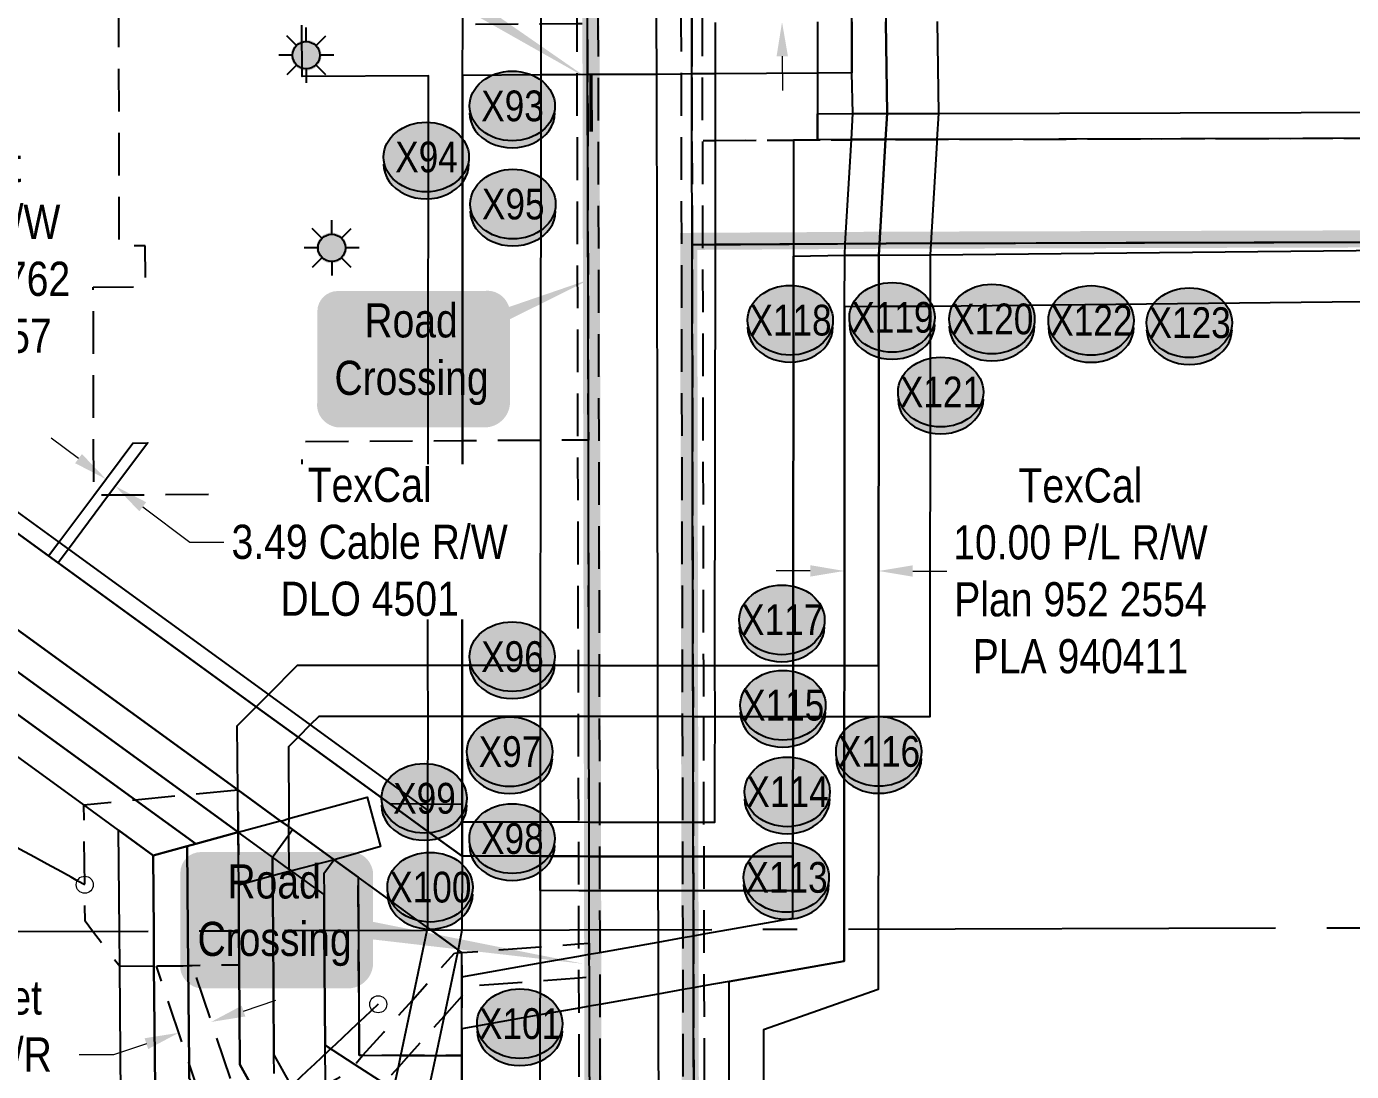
# Model space of a CAD drawing. Extents: x 500622 to 512229, y 6022177 to 6028063.
# Drawn here: x 508132.6 to 508520.4, y 6023899.4 to 6024205.3 of the extents above; entities that cross this region are included whole.
import ezdxf
from ezdxf.enums import TextEntityAlignment as Align

# ---------------------------------------------------------------- set-up
doc = ezdxf.new("R2010")
doc.units = 0
doc.header["$LTSCALE"] = 5
doc.header["$PDMODE"] = 3
doc.header["$PDSIZE"] = 30
for name, pattern in [('foc-ACCESSROAD', [3.75, 2.5, -1.25]), ('foc-FLOWLINE', [3.75, 2.5, -1.25]), ('foc-QUARTERLINE', [33, 25, -3, 2, -3])]:
    doc.linetypes.add(name, pattern=pattern)
doc.layers.get('Defpoints').update_dxf_attribs({"color": 9})
for name, color, linetype, lineweight in [('AS-GENERAL', 48, 'Continuous', 18), ('F-AR-T', 190, 'Continuous', 9), ('F-RW-T', 190, 'Continuous', 9), ('F-WS-T', 190, 'Continuous', 9)]:
    doc.layers.add(name, color=color, linetype=linetype, lineweight=lineweight)
for name, color, linetype in [('AS-POWER', 104, 'foc-POWER'), ('AS-TELUS', 224, 'foc-TEL'), ('F-AR', 190, 'foc-ACCESSROAD'), ('F-EZE', 190, 'foc-FLOWLINE'), ('F-RW', 190, 'Continuous'), ('F-WS', 190, 'foc-ACCESSROAD'), ('F-WS-S', 190, 'Continuous'), ('L-QSEC', 8, 'foc-QUARTERLINE'), ('P-CROSSINGS', 250, 'Continuous')]:
    doc.layers.add(name, color=color, linetype=linetype)
doc.layers.add('P-PROPOSED-WL2', color=7, linetype='Continuous', true_color=0x05c1ff)
doc.styles.add('80', font='ARIALN.TTF', dxfattribs={"height": 10})
doc.styles.add('80CG', font='ARIALN.TTF', dxfattribs={"height": 10})
doc.styles.add('Crossing', font='ARIALN.TTF', dxfattribs={"height": 10})
doc.styles.add('foc-LtypeFont', font='ARIALN.TTF', dxfattribs={"height": 7.35})
doc.linetypes.add('foc-POWER', pattern='A,6,-1,["P",foc-LtypeFont,S=0.2,R=0,X=-0.625,Y=-0.75],-1.24,4', length=12.24)
doc.linetypes.add('foc-POWER-NOLINE', pattern='A,0,-4,["P",foc-LtypeFont,S=0.2,R=0,X=-0.625,Y=-0.75],-8.24', length=12.24)
doc.linetypes.add('foc-TEL', pattern='A,2,-1,["T",foc-LtypeFont,S=0.2,R=0,X=-0.425,Y=-0.75],-1.24,8', length=12.24)
doc.dimstyles.new('Compass 5 000', dxfattribs={"dimscale": 5, "dimtxt": 9, "dimasz": 2, "dimexe": 0.2, "dimexo": 0.0625, "dimgap": 0.5, "dimtad": 0, "dimtih": 1, "dimtoh": 1, "dimzin": 0, "dimdsep": 46, "dimtxsty": '80CG', "dimcen": 0.1, "dimse1": 1, "dimse2": 1, "dimclrd": 256, "dimclrt": 256, "dimaunit": 1, "dimadec": 4, "dimazin": 0, "dimtfac": 0.06, "dimtofl": 0, "dimtmove": 0, "dimatfit": 1, "dimfxl": 0.2, "dimtolj": 1, "dimtzin": 0, "dimlwd": -1, "dimarcsym": 0})

# ---------------------------------------------------------------- blocks, each defined once
blk = doc.blocks.new('*D652')
at = {"layer": 'Defpoints', "color": 0, "transparency": 16777216}
for p in [(508155.81, 6024072.84), (508150.5, 6024065.75), (508153.28, 6024063.67)]:
    blk.add_point(p, dxfattribs=at)
at = {"layer": 'F-RW-T', "transparency": 16777216}
for p, q in [((508147.81, 6024078.84), (508139.81, 6024084.84)), ((508166.59, 6024064.75), (508180.36, 6024054.42)), ((508180.36, 6024054.42), (508190.36, 6024054.42))]:
    blk.add_line(p, q, dxfattribs=at)
for points in [[(508148.81, 6024080.17), (508146.81, 6024077.5), (508155.81, 6024072.84)], [(508167.59, 6024066.08), (508165.59, 6024063.41), (508158.59, 6024070.75)]]:
    blk.add_solid(points, dxfattribs=at)
at = {"layer": 'F-RW-T', "transparency": 16777216, "insert": (508233.01, 6024054.42), "char_height": 10, "attachment_point": 5, "style": '80CG', "bg_fill": 3, "box_fill_scale": 1.1, "bg_fill_color": 256, "bg_fill_true_color": 13158600, "bg_fill_transparency": 0}
blk.add_mtext('\\A1;TexCal\\P3.49 Cable R/W\\PDLO 4501', dxfattribs=at)
blk = doc.blocks.new('*D672')
at = {"layer": 'Defpoints', "color": 0, "transparency": 16777216}
for p in [(508371.98, 6024046.72), (508381.97, 6024046.71), (508381.97, 6024045.94)]:
    blk.add_point(p, dxfattribs=at)
at = {"layer": 'F-RW-T', "transparency": 16777216}
for p, q in [((508361.98, 6024045.96), (508351.98, 6024045.97)), ((508391.97, 6024045.93), (508401.97, 6024045.93))]:
    blk.add_line(p, q, dxfattribs=at)
for points in [[(508361.98, 6024047.63), (508361.97, 6024044.29), (508371.98, 6024045.95)], [(508391.97, 6024047.6), (508391.97, 6024044.27), (508381.97, 6024045.94)]]:
    blk.add_solid(points, dxfattribs=at)
at = {"layer": 'F-RW-T', "transparency": 16777216, "insert": (508441.06, 6024045.93), "char_height": 10, "attachment_point": 5, "style": '80CG'}
blk.add_mtext('\\A1;TexCal\\P10.00 P/L R/W\\PPlan 952 2554\\PPLA 940411', dxfattribs=at)
blk = doc.blocks.new('GAS')
h = blk.add_hatch(color=255)
h.dxf.hatch_style = 1
edge = h.paths.add_edge_path()
edge.add_arc((0, 0), 0.9, 0, 360)
for p, q in [((0, 0.808), (0, 1.616)), ((-0.571, 0.571), (-1.142, 1.142)), ((0.571, 0.571), (1.142, 1.142)), ((-0.808, 0), (-1.616, 0)), ((1.616, 0), (0.808, 0)), ((-0.571, -0.571), (-1.142, -1.142)), ((1.142, -1.142), (0.571, -0.571)), ((0, -0.808), (0, -1.616))]:
    blk.add_line(p, q)
blk.add_circle((0, 0), 0.8)
blk = doc.blocks.new('*D690')
at = {"layer": 'Defpoints', "color": 0, "transparency": 16777216}
for p in [(508047.59, 6024123.05), (508067.77, 6024108.38), (508064.79, 6024104.29)]:
    blk.add_point(p, dxfattribs=at)
at = {"layer": 'F-RW-T', "transparency": 16777216}
for p, q in [((508053.47, 6024131.14), (508059.72, 6024139.74)), ((508059.72, 6024139.74), (508069.72, 6024139.74)), ((508038.73, 6024110.87), (508032.85, 6024102.78))]:
    blk.add_line(p, q, dxfattribs=at)
for points in [[(508052.12, 6024132.12), (508054.82, 6024130.16), (508047.59, 6024123.05)], [(508037.39, 6024111.85), (508040.08, 6024109.89), (508044.61, 6024118.96)]]:
    blk.add_solid(points, dxfattribs=at)
at = {"layer": 'F-RW-T', "transparency": 16777216, "insert": (508108.42, 6024139.74), "char_height": 10, "attachment_point": 5, "style": '80CG', "bg_fill": 3, "box_fill_scale": 1.1, "bg_fill_color": 256, "bg_fill_true_color": 13158600, "bg_fill_transparency": 0}
blk.add_mtext('\\A1;Sprocket\\P5.00 P/L R/W\\PPlan 992 5762\\PPLA 931257', dxfattribs=at)
blk = doc.blocks.new('*D952')
at = {"layer": 'Defpoints', "color": 0, "transparency": 16777216}
for p in [(508434.94, 6024172.39), (508698.2, 6024173.11), (508435.02, 6024141.9)]:
    blk.add_point(p, dxfattribs=at)
at = {"layer": 'F-AR-T', "transparency": 16777216}
for p, q in [((508698.17, 6024183.11), (508698.14, 6024193.11)), ((508698.31, 6024132.62), (508698.4, 6024099.2)), ((508698.4, 6024099.2), (508708.4, 6024099.2))]:
    blk.add_line(p, q, dxfattribs=at)
for points in [[(508699.84, 6024183.12), (508696.51, 6024183.11), (508698.2, 6024173.11)], [(508699.98, 6024132.63), (508696.64, 6024132.62), (508698.28, 6024142.62)]]:
    blk.add_solid(points, dxfattribs=at)
at = {"layer": 'F-AR-T', "transparency": 16777216, "insert": (508736.31, 6024099.2), "char_height": 10, "attachment_point": 5, "style": '80CG'}
blk.add_mtext('\\A1;TexCal{\\A1;\\P30.48 A/R\\PMSL 5967}', dxfattribs=at)
blk = doc.blocks.new('*U1163')
h = blk.add_hatch(color=59)
edge = h.paths.add_edge_path()
edge.add_line((-21.5, -20), (21.5, -20))
edge.add_arc((21.5, -14), 6, 270, 360)
edge.add_line((27.5, -14), (27.5, 12.5))
edge.add_arc((21.5, 12.5), 6, 0, 90)
edge.add_line((21.5, 18.5), (-21.5, 18.5))
edge.add_arc((-21.5, 12.5), 6, 90, 180)
edge.add_line((-27.5, 12.5), (-27.5, -14))
edge.add_arc((-21.5, -14), 6, 180, 270)
at = {"color": 1, "flags": 128}
blk.add_lwpolyline([(-21.5, -20, 3, 3, 0), (21.5, -20, 3, 3, 0.414214), (27.5, -14, 3, 3, 0), (27.5, 12.5, 3, 0, 0.414214), (21.5, 18.5, 0, 0, 0), (-21.5, 18.5, 0, 0, 0.414214), (-27.5, 12.5, 0, 0, 0), (-27.5, -14, 0, 3, 0.414214)], format="xyseb", close=True, dxfattribs=at)
blk.add_lwpolyline([(90.7, -14.27, 0, 7.5, 0), (0, 0, 0, 0, 0)], format="xyseb", dxfattribs=at)
at = {"color": 1, "style": '80'}
blk.add_attdef('ENTER_TEXT_001', (-35.99, -5), '', height=10, dxfattribs=at)
blk = doc.blocks.new('*U1165')
h = blk.add_hatch(color=59)
edge = h.paths.add_edge_path()
edge.add_line((-21.5, -20), (21.5, -20))
edge.add_arc((21.5, -14), 6, 270, 360)
edge.add_line((27.5, -14), (27.5, 12.5))
edge.add_arc((21.5, 12.5), 6, 0, 90)
edge.add_line((21.5, 18.5), (-21.5, 18.5))
edge.add_arc((-21.5, 12.5), 6, 90, 180)
edge.add_line((-27.5, 12.5), (-27.5, -14))
edge.add_arc((-21.5, -14), 6, 180, 270)
at = {"color": 1, "flags": 128}
blk.add_lwpolyline([(52.86, 22.12, 0, 7.5, 0), (0, 0, 0, 0, 0)], format="xyseb", dxfattribs=at)
blk.add_lwpolyline([(-21.5, -20, 3, 3, 0), (21.5, -20, 3, 3, 0.414214), (27.5, -14, 3, 3, 0), (27.5, 12.5, 3, 0, 0.414214), (21.5, 18.5, 0, 0, 0), (-21.5, 18.5, 0, 0, 0.414214), (-27.5, 12.5, 0, 0, 0), (-27.5, -14, 0, 3, 0.414214)], format="xyseb", close=True, dxfattribs=at)
at = {"color": 1, "style": '80'}
blk.add_attdef('ENTER_TEXT_001', (-35.99, -5), '', height=10, dxfattribs=at)
blk = doc.blocks.new('*U1166')
h = blk.add_hatch(color=59)
edge = h.paths.add_edge_path()
edge.add_line((-21.5, -20), (21.5, -20))
edge.add_arc((21.5, -14), 6, 270, 360)
edge.add_line((27.5, -14), (27.5, 12.5))
edge.add_arc((21.5, 12.5), 6, 0, 90)
edge.add_line((21.5, 18.5), (-21.5, 18.5))
edge.add_arc((-21.5, 12.5), 6, 90, 180)
edge.add_line((-27.5, 12.5), (-27.5, -14))
edge.add_arc((-21.5, -14), 6, 180, 270)
at = {"color": 1, "flags": 128}
blk.add_lwpolyline([(-21.5, -20, 3, 3, 0), (21.5, -20, 3, 3, 0.414214), (27.5, -14, 3, 3, 0), (27.5, 12.5, 3, 0, 0.414214), (21.5, 18.5, 0, 0, 0), (-21.5, 18.5, 0, 0, 0.414214), (-27.5, 12.5, 0, 0, 0), (-27.5, -14, 0, 3, 0.414214)], format="xyseb", close=True, dxfattribs=at)
blk.add_lwpolyline([(69.48, -43.6, 0, 7.5, 0), (0, 0, 0, 0, 0)], format="xyseb", dxfattribs=at)
at = {"color": 1, "style": '80'}
blk.add_attdef('ENTER_TEXT_001', (-35.99, -5), '', height=10, dxfattribs=at)
blk = doc.blocks.new('*D1174')
at = {"layer": 'Defpoints', "color": 0, "transparency": 16777216}
for p in [(508186.04, 6023915.66), (508176.55, 6023912.48), (508177.13, 6023910.75)]:
    blk.add_point(p, dxfattribs=at)
at = {"layer": 'F-AR-T', "transparency": 16777216}
for p, q in [((508196.1, 6023917.11), (508205.58, 6023920.29)), ((508167.65, 6023907.57), (508158.03, 6023904.35)), ((508158.03, 6023904.35), (508148.03, 6023904.35))]:
    blk.add_line(p, q, dxfattribs=at)
for points in [[(508195.57, 6023918.69), (508196.63, 6023915.53), (508186.61, 6023913.93)], [(508167.12, 6023909.15), (508168.18, 6023905.99), (508177.13, 6023910.75)]]:
    blk.add_solid(points, dxfattribs=at)
at = {"layer": 'F-AR-T', "transparency": 16777216, "insert": (508114.52, 6023904.35), "char_height": 10, "attachment_point": 5, "style": '80CG'}
blk.add_mtext('\\A1;Sprocket\\P10.00 A/R\\PLOC 141081', dxfattribs=at)
blk = doc.blocks.new('xing2')
h = blk.add_hatch(color=50)
h.dxf.hatch_style = 1
edge = h.paths.add_edge_path()
edge.add_ellipse((0, 0), major_axis=(-12.5, 0), ratio=0.816297, start_angle=0, end_angle=360)
h = blk.add_hatch(color=250)
h.dxf.hatch_style = 1
edge = h.paths.add_edge_path()
edge.add_ellipse((0, -2.05), major_axis=(-12.5, 0), ratio=0.816297, start_angle=0, end_angle=180)
edge.add_line((12.5, -2.05), (12.5, 0))
edge.add_ellipse((0, 0), major_axis=(-12.5, 0), ratio=0.816297, start_angle=0, end_angle=180, ccw=False)
edge.add_line((-12.5, 0), (-12.5, -2.05))
at = {"color": 250}
blk.add_ellipse((0, 0), major_axis=(-12.5, 0), ratio=0.816297, dxfattribs=at)
blk.add_ellipse((0, -2.05), major_axis=(-12.5, 0), ratio=0.816297, start_param=0, end_param=3.141593, dxfattribs=at)
at = {"color": 250, "style": 'Crossing'}
blk.add_attdef('CROSSING', text='', height=9, dxfattribs=at).set_placement((0.09, 0.02), align=Align.MIDDLE_CENTER)
at = {"color": 250, "style": 'Crossing', "flags": 1}
for tag, p in [('OWNER', (0.09, -12.49)), ('DESCRIPTION', (0.09, -25.77)), ('LOCATION', (0.09, -39.3)), ('DWG_REF', (0.09, -52.84))]:
    blk.add_attdef(tag, text='', height=9, dxfattribs=at).set_placement(p, align=Align.MIDDLE_CENTER)

msp = doc.modelspace()

# ---------------------------------------------------------------- linework, layer by layer
at = {"layer": 'AS-GENERAL', "const_width": 1, "flags": 128}
msp.add_lwpolyline([(508297.816, 6024191.258), (508297.848, 6024174.509)], dxfattribs=at)
at = {"layer": 'AS-POWER', "linetype": 'foc-POWER-NOLINE', "flags": 128}
for points in [[(508325.672, 6023016.749), (508326.763, 6023116.682), (508327.093, 6023146.841), (508328.917, 6023313.947), (508328.928, 6023338.549), (508328.91, 6023348.049), (508328.878, 6023364.843), (508328.87, 6023369.036), (508328.859, 6023374.837), (508327.931, 6023862.273), (508327.902, 6023877.264), (508327.813, 6023923.941), (508327.784, 6023939.161), (508327.781, 6023940.971), (508327.759, 6023952.327), (508327.74, 6023962.379), (508327.721, 6023972.432), (508327.663, 6024003.294), (508327.634, 6024018.298), (508327.399, 6024141.431), (508327.341, 6024171.918), (508327.303, 6024191.377), (508327.274, 6024206.44), (508327.246, 6024221.433), (508327.203, 6024243.989), (508327.184, 6024254.051), (508326.541, 6024591.099), (508326.521, 6024601.606), (508326.457, 6024635.065), (508326.152, 6024650.414), (508325.291, 6024693.638), (508327.138, 6024745.148), (508327.493, 6024755.049), (508330.242, 6024785.655), (508334.086, 6024816.144), (508338.917, 6024845.843)], [(508327.399, 6024141.431), (508384.161, 6024141.764), (508648.994, 6024142.494), (508844.709, 6024143.002), (509028.145, 6024144.835), (509256.304, 6024147.109), (509907.517, 6024219.816), (509919.997, 6024221.206), (509961.766, 6024210.917), (509991.73, 6024188.567), (510002.716, 6024180.37), (510052.236, 6024143.43), (510056.216, 6024140.407), (510068.153, 6024131.338), (510080.283, 6024122.125), (510084.071, 6024119.247), (510125.674, 6024087.695), (510191.804, 6024037.541), (510203.435, 6024028.762), (510210.2, 6024023.654), (510210.613, 6024023.343), (510211.411, 6024022.74), (510214.932, 6024020.083), (510215.502, 6024019.651), (510296.096, 6023958.814), (510298.091, 6023957.307), (510312.188, 6023946.666), (510314.054, 6023945.258), (510415.8, 6023868.457), (510450.414, 6023822.362), (510455.051, 6023816.189), (510457.074, 6023813.494), (510459.126, 6023810.762), (510464.115, 6023804.118), (510465.786, 6023801.893), (510469.381, 6023797.106), (510481.306, 6023781.226), (510486.885, 6023777.014), (510574.205, 6023711.101), (510591.554, 6023698.005), (510729.603, 6023593.801)]]:
    msp.add_lwpolyline(points, dxfattribs=at)
at = {"layer": 'AS-TELUS', "flags": 128}
msp.add_lwpolyline([(508295.163, 6023016.612), (508296.247, 6023116.6), (508296.575, 6023146.759), (508298.418, 6023314.111), (508298.429, 6023317.49), (508298.423, 6023344.599), (508298.421, 6023347.991), (508298.39, 6023364.807), (508298.371, 6023374.8), (508297.987, 6023576.42), (508297.959, 6023591.42), (508297.443, 6023862.306), (508297.415, 6023877.296), (508297.336, 6023918.533), (508297.32, 6023926.968), (508297.307, 6023933.753), (508297.301, 6023936.993), (508297.294, 6023940.889), (508297.272, 6023952.356), (508297.253, 6023962.407), (508297.234, 6023972.46), (508297.175, 6024003.319), (508297.146, 6024018.324), (508297.021, 6024084.272), (508296.817, 6024191.246), (508296.788, 6024206.236), (508296.76, 6024221.228), (508296.717, 6024244.016), (508296.698, 6024254.079), (508296.056, 6024590.758), (508296.044, 6024597.02), (508296.038, 6024600.203), (508296.018, 6024610.71), (508296.013, 6024612.923), (508296.004, 6024618.048), (508295.964, 6024638.288), (508295.65, 6024653.637), (508294.828, 6024693.636), (508295.407, 6024724.733), (508295.454, 6024726.274), (508295.566, 6024728.976), (508296.31, 6024742.564), (508296.459, 6024745.066), (508297.062, 6024755.785), (508297.278, 6024758.89), (508297.697, 6024764.253), (508298.898, 6024777.35), (508299.798, 6024786.758), (508300.304, 6024791.466), (508301.099, 6024799.46), (508302.664, 6024810.622), (508303.605, 6024817.619), (508304.538, 6024823.993), (508306.007, 6024834.474), (508307.607, 6024843.301), (508307.914, 6024845.112)], dxfattribs=at)
at = {"layer": 'F-AR', "flags": 128}
for points in [[(508295.182, 6023016.666), (508296.274, 6023116.6), (508296.603, 6023146.759), (508298.43, 6023314.11), (508298.429, 6023317.49), (508298.423, 6023344.599), (508298.421, 6023347.991), (508298.39, 6023364.807), (508298.371, 6023374.8), (508297.987, 6023576.42), (508297.959, 6023591.42), (508297.443, 6023862.306), (508297.415, 6023877.296), (508297.336, 6023918.533), (508297.32, 6023926.968), (508297.307, 6023933.753), (508297.301, 6023936.993), (508297.294, 6023940.889), (508297.272, 6023952.356), (508297.253, 6023962.407), (508297.234, 6023972.46), (508297.175, 6024003.319), (508297.146, 6024018.324), (508297.021, 6024084.272), (508296.817, 6024191.246), (508296.788, 6024206.236), (508296.76, 6024221.228), (508296.717, 6024244.016), (508296.698, 6024254.079), (508296.056, 6024590.758), (508296.044, 6024597.02), (508296.038, 6024600.203), (508296.018, 6024610.71), (508296.013, 6024612.923), (508296.004, 6024618.048), (508295.964, 6024638.288), (508295.65, 6024653.637), (508294.828, 6024693.636), (508295.373, 6024724.735), (508295.454, 6024726.274), (508296.31, 6024742.564), (508296.443, 6024745.066), (508297.006, 6024755.795), (508297.278, 6024758.89), (508298.898, 6024777.35), (508299.726, 6024786.78), (508300.304, 6024791.466), (508302.664, 6024810.622), (508303.53, 6024817.649), (508304.538, 6024823.993), (508307.607, 6024843.301), (508308.002, 6024845.773)], [(508338.917, 6024845.843), (508334.086, 6024816.144), (508330.242, 6024785.655), (508327.493, 6024755.049), (508327.138, 6024745.148), (508325.291, 6024693.638), (508326.152, 6024650.414), (508326.457, 6024635.065), (508326.521, 6024601.606), (508326.541, 6024591.099), (508327.184, 6024254.051), (508327.203, 6024243.989), (508327.246, 6024221.433), (508327.274, 6024206.44), (508327.303, 6024191.377), (508327.341, 6024171.918), (508327.399, 6024141.431), (508327.634, 6024018.298), (508327.663, 6024003.294), (508327.721, 6023972.432), (508327.74, 6023962.379), (508327.759, 6023952.327), (508327.781, 6023940.971), (508327.784, 6023939.161), (508327.813, 6023923.941), (508327.902, 6023877.264), (508327.931, 6023862.273), (508328.859, 6023374.837), (508328.87, 6023369.036), (508328.878, 6023364.843), (508328.91, 6023348.049), (508328.928, 6023338.549), (508328.917, 6023313.947), (508327.093, 6023146.841), (508326.763, 6023116.682), (508325.672, 6023016.749)], [(508295.182, 6023016.666), (508296.274, 6023116.6), (508296.603, 6023146.759), (508298.427, 6023314.11), (508298.429, 6023317.49), (508298.423, 6023344.599), (508298.421, 6023347.991), (508298.39, 6023364.807), (508298.371, 6023374.8), (508297.987, 6023576.42), (508297.959, 6023591.42), (508297.443, 6023862.306), (508297.415, 6023877.296), (508297.336, 6023918.533), (508297.32, 6023926.968), (508297.307, 6023933.753), (508297.301, 6023936.993), (508297.294, 6023940.889), (508297.272, 6023952.356), (508297.253, 6023962.407), (508297.234, 6023972.46), (508297.175, 6024003.319), (508297.146, 6024018.324), (508297.021, 6024084.272), (508296.817, 6024191.246), (508296.788, 6024206.236), (508296.76, 6024221.228), (508296.717, 6024244.016), (508296.698, 6024254.079), (508296.056, 6024590.758), (508296.044, 6024597.02), (508296.038, 6024600.203), (508296.018, 6024610.71), (508296.013, 6024612.923), (508296.004, 6024618.048), (508295.964, 6024638.288), (508299.008, 6024637.985), (508316.094, 6024636.155), (508323.404, 6024635.378), (508326.457, 6024635.065), (508326.521, 6024601.606), (508326.541, 6024591.099), (508327.184, 6024254.051), (508327.203, 6024243.989), (508327.246, 6024221.433), (508327.274, 6024206.44), (508327.303, 6024191.377), (508327.341, 6024171.918), (508330.39, 6024171.936), (508334.244, 6024171.958), (508357.093, 6024172.093), (508364.1, 6024172.154), (508374.014, 6024172.199), (508384.029, 6024172.253), (508399.06, 6024172.294), (508648.911, 6024172.977), (508664.516, 6024173.021), (508844.65, 6024173.52), (508938.141, 6024173.778), (508953.249, 6024173.861), (508970.333, 6024173.875), (508985.675, 6024173.908), (509007.147, 6024173.968), (509022.493, 6024174.01), (509055.186, 6024174.099), (509056.913, 6024174.104), (509177.129, 6024176.217), (509254.452, 6024177.578), (509603.58, 6024216.626), (509610.22, 6024217.37), (509614.08, 6024217.801), (509625.221, 6024219.047), (509643.116, 6024221.05), (509646.479, 6024221.425), (509661.634, 6024223.112), (509676.63, 6024224.782), (509907.447, 6024250.484), (509907.513, 6024221.371), (509907.517, 6024219.816), (509841.452, 6024212.459), (509774.126, 6024204.962), (509676.695, 6024194.078), (509661.698, 6024192.426), (509646.544, 6024190.756), (509624.1, 6024188.245), (509614.136, 6024187.13), (509613.286, 6024187.035), (509609.096, 6024186.566), (509603.636, 6024185.956), (509602.781, 6024185.86), (509256.304, 6024147.109), (509206.216, 6024146.609), (509200.209, 6024146.553), (509177.188, 6024146.323), (509055.243, 6024145.105), (509054.204, 6024145.094), (509019.159, 6024144.746), (509003.8, 6024144.593), (508982.312, 6024144.379), (508966.966, 6024144.229), (508949.845, 6024144.056), (508934.738, 6024143.907), (508844.709, 6024143.002), (508671.405, 6024142.553), (508664.602, 6024142.536), (508655.798, 6024142.512), (508648.994, 6024142.494), (508397.279, 6024141.799), (508384.161, 6024141.764), (508382.248, 6024141.755), (508372.233, 6024141.695), (508357.067, 6024141.605), (508334.217, 6024141.468), (508330.448, 6024141.445), (508327.399, 6024141.431), (508327.634, 6024018.298), (508327.663, 6024003.294), (508327.721, 6023972.432), (508327.74, 6023962.379), (508327.759, 6023952.327), (508327.781, 6023940.971), (508327.784, 6023939.161), (508327.813, 6023923.941), (508327.902, 6023877.264), (508327.931, 6023862.273), (508328.859, 6023374.837), (508328.87, 6023369.036), (508328.878, 6023364.843), (508328.91, 6023348.049), (508328.928, 6023338.549), (508328.917, 6023313.947), (508327.093, 6023146.841), (508326.763, 6023116.682), (508325.672, 6023016.749)]]:
    msp.add_lwpolyline(points, dxfattribs=at)
msp.add_lwpolyline([(508232.744, 6023891.088), (508224.29, 6023886.455), (508214.307, 6023880.986), (508208.977, 6023878.066), (508186.334, 6023886.278), (508185.202, 6023886.689), (508183.802, 6023890.864), (508180.143, 6023901.777), (508170.581, 6023930.296), (508179.889, 6023930.39), (508181.092, 6023930.403), (508193.148, 6023894.444), (508200.37, 6023891.825), (508208.137, 6023889.008), (508214.732, 6023892.622), (508220.046, 6023895.534), (508226.442, 6023899.038), (508228.641, 6023901.489), (508231.045, 6023904.168), (508237.12, 6023910.938), (508245.564, 6023920.353), (508252.579, 6023928.176), (508257.842, 6023934.075), (508258.703, 6023934.138), (508260.031, 6023934.22), (508282.881, 6023935.926), (508294.259, 6023936.768), (508297.301, 6023936.993), (508297.307, 6023933.753), (508297.32, 6023926.968), (508294.278, 6023926.743), (508282.873, 6023925.899), (508262.613, 6023924.4), (508260.021, 6023921.508), (508254.786, 6023915.658), (508244.507, 6023904.145), (508241.406, 6023900.741), (508237.15, 6023895.998), (508235.504, 6023894.164), (508232.744, 6023891.088)], close=True, dxfattribs=at)
at = {"layer": 'F-EZE', "flags": 128}
for points in [[(508292.119, 6023016.658), (508293.205, 6023116.592), (508293.532, 6023146.751), (508295.369, 6023314.097), (508295.387, 6023317.503), (508295.381, 6023344.592), (508295.38, 6023347.988), (508295.348, 6023364.804), (508295.329, 6023374.797), (508294.945, 6023576.423), (508294.917, 6023591.422), (508294.401, 6023862.309), (508294.373, 6023877.3), (508294.295, 6023917.993), (508294.278, 6023926.743), (508294.266, 6023933.213), (508294.259, 6023936.768), (508294.251, 6023940.881), (508294.229, 6023952.359), (508294.21, 6023962.411), (508294.191, 6023972.463), (508294.132, 6024003.322), (508294.104, 6024018.326), (508293.978, 6024084.263), (508293.775, 6024191.235), (508293.746, 6024206.215), (508293.718, 6024221.208), (508293.674, 6024244.018), (508293.655, 6024254.081), (508293.01, 6024591.668), (508292.997, 6024597.931), (508292.992, 6024601.112), (508292.986, 6024604.297), (508292.973, 6024611.619), (508292.97, 6024613.245), (508292.922, 6024638.437), (508292.6, 6024653.959), (508291.785, 6024693.604), (508292.364, 6024725.73), (508293.41, 6024745.057), (508294.099, 6024757.813), (508296.991, 6024789.814), (508301.034, 6024821.689), (508304.975, 6024845.767)], [(508311.129, 6024845.78), (508306.929, 6024819.937), (508302.971, 6024788.511), (508300.14, 6024756.964), (508299.501, 6024745.073), (508298.439, 6024725.336), (508297.871, 6024693.667), (508298.7, 6024653.314), (508299.008, 6024638.069), (508299.062, 6024609.801), (508299.082, 6024599.294), (508299.089, 6024596.111), (508299.1, 6024589.849), (508299.741, 6024254.076), (508299.76, 6024244.013), (508299.803, 6024221.248), (508299.832, 6024206.256), (508299.86, 6024191.257), (508300.063, 6024084.278), (508300.189, 6024018.321), (508300.218, 6024003.316), (508300.276, 6023972.458), (508300.296, 6023962.404), (508300.315, 6023952.353), (508300.337, 6023940.897), (508300.349, 6023934.293), (508300.378, 6023919.073), (508300.458, 6023877.293), (508300.486, 6023862.303), (508301.415, 6023374.804), (508301.434, 6023364.81), (508301.466, 6023347.995), (508301.473, 6023317.504), (508299.617, 6023146.768), (508299.289, 6023116.608), (508298.203, 6023016.674)], [(508322.631, 6023016.741), (508323.722, 6023116.674), (508324.051, 6023146.833), (508325.876, 6023313.963), (508325.887, 6023334.352), (508325.829, 6023364.839), (508325.809, 6023374.834), (508324.882, 6023862.276), (508324.854, 6023877.268), (508324.766, 6023923.4), (508324.737, 6023938.619), (508324.732, 6023940.963), (508324.711, 6023952.33), (508324.691, 6023962.383), (508324.673, 6023972.435), (508324.614, 6024003.297), (508324.585, 6024018.301), (508324.351, 6024141.426), (508324.255, 6024191.36), (508324.226, 6024206.419), (508324.198, 6024221.413), (508324.154, 6024243.991), (508324.135, 6024254.054), (508323.509, 6024582.564), (508323.497, 6024588.826), (508323.491, 6024592.008), (508323.471, 6024602.517), (508323.405, 6024635.291), (508323.095, 6024650.737), (508322.242, 6024693.608), (508322.887, 6024726.939), (508323.945, 6024745.139), (508324.822, 6024760.221), (508328.044, 6024793.402), (508332.549, 6024826.435), (508335.966, 6024845.836)], [(508342.158, 6024845.85), (508338.564, 6024825.43), (508334.097, 6024792.663), (508330.901, 6024759.747), (508330.336, 6024745.157), (508328.34, 6024693.668), (508329.208, 6024650.09), (508329.506, 6024634.864), (508329.572, 6024600.695), (508329.592, 6024590.189), (508330.233, 6024254.049), (508330.252, 6024243.986), (508330.295, 6024221.453), (508330.324, 6024206.461), (508330.353, 6024191.385), (508330.39, 6024171.936), (508330.448, 6024141.445), (508330.683, 6024018.296), (508330.712, 6024003.291), (508330.77, 6023972.43), (508330.789, 6023962.376), (508330.808, 6023952.324), (508330.83, 6023940.979), (508330.832, 6023939.701), (508330.861, 6023924.482), (508330.951, 6023877.261), (508330.98, 6023862.27), (508331.907, 6023374.84), (508331.918, 6023369.036), (508331.926, 6023364.848), (508331.971, 6023341.597), (508331.977, 6023338.549), (508331.979, 6023337.409), (508331.983, 6023335.499), (508331.985, 6023334.363), (508331.981, 6023331.312), (508331.975, 6023326.741), (508331.958, 6023313.93), (508330.134, 6023146.85), (508329.804, 6023116.69), (508328.713, 6023016.757)]]:
    msp.add_lwpolyline(points, dxfattribs=at)
at = {"layer": 'F-RW'}
for points in [[(508337.835, 6023374.849), (508338.234, 6023862.262), (508338.247, 6023877.254), (508338.286, 6023925.8), (508371.878, 6023931.762), (508371.886, 6023941.09), (508371.925, 6023987.395), (508371.939, 6024003.259), (508371.952, 6024018.259), (508372.042, 6024123.283), (508372.055, 6024138.407), (508372.233, 6024141.696), (508374.014, 6024172.21), (508374.462, 6024179.839), (508374.112, 6024191.765), (508374.124, 6024206.701), (508374.137, 6024221.743), (508374.155, 6024243.957), (508373.844, 6024585.866), (508380.931, 6024745.293), (508384.32, 6024821.539), (508436.754, 6024821.506), (508436.878, 6024839.114), (508436.928, 6024846.064)], [(508446.924, 6024846.087), (508446.874, 6024839.107), (508446.844, 6024811.505), (508417.183, 6024811.523), (508393.88, 6024811.539), (508392.842, 6024788.191), (508390.936, 6024745.32), (508383.838, 6024585.648), (508384.15, 6024243.966), (508384.118, 6024206.744), (508384.474, 6024179.867), (508384.029, 6024172.253), (508382.248, 6024141.755), (508382.051, 6024138.375), (508382.038, 6024123.383), (508381.948, 6024018.253), (508381.936, 6024003.25), (508381.909, 6023972.381), (508381.882, 6023941.117), (508381.867, 6023923.41), (508348.269, 6023911.639), (508348.241, 6023877.243), (508348.229, 6023862.252), (508347.829, 6023374.857)], [(507533.986, 6024489.911), (508022.683, 6024134.885), (508052.88, 6024112.947), (508138.977, 6024050.398), (508141.795, 6024048.351), (508199.786, 6024006.223), (508212.071, 6023997.298), (508238.81, 6023977.874), (508250.063, 6023969.7), (508260.053, 6023962.442), (508260.061, 6023972.496), (508260.065, 6023977.671), (508260.085, 6024003.348), (508260.097, 6024018.359), (508260.147, 6024084.041), (508260.23, 6024191.001), (508260.241, 6024205.991), (508260.253, 6024220.984), (508260.271, 6024244.048), (508260.279, 6024254.111), (508260.285, 6024262.089), (508260.548, 6024601.356)], [(508283.391, 6024594.539), (508283.128, 6024254.091), (508283.12, 6024244.028), (508283.102, 6024221.136), (508283.09, 6024206.144), (508283.079, 6024191.154), (508282.996, 6024084.184), (508282.945, 6024018.337), (508282.933, 6024003.33), (508282.909, 6023972.474), (508282.901, 6023962.421), (508282.893, 6023952.369), (508282.884, 6023940.85), (508282.881, 6023935.926), (508282.877, 6023931.192), (508282.873, 6023925.899), (508282.866, 6023915.965), (508282.835, 6023877.311), (508282.824, 6023862.321), (508282.614, 6023591.434)], [(508297.959, 6023591.42), (508297.443, 6023862.306), (508297.415, 6023877.296), (508297.336, 6023918.533), (508297.32, 6023926.968), (508297.307, 6023933.753), (508297.301, 6023936.993), (508297.294, 6023940.889), (508297.272, 6023952.356), (508297.253, 6023962.407), (508297.234, 6023972.46), (508297.175, 6024003.319), (508297.146, 6024018.324), (508297.021, 6024084.272), (508296.817, 6024191.246), (508296.788, 6024206.236), (508296.76, 6024221.228), (508296.717, 6024244.016), (508296.698, 6024254.079), (508296.056, 6024590.758)], [(508316.191, 6024584.748), (508316.823, 6024254.061), (508316.842, 6024243.998), (508316.885, 6024221.363), (508316.913, 6024206.37), (508316.942, 6024191.292), (508317.145, 6024084.31), (508317.271, 6024018.307), (508317.3, 6024003.303), (508317.359, 6023972.441), (508317.377, 6023962.389), (508317.397, 6023952.337), (508317.419, 6023940.943), (508317.426, 6023937.323), (508317.454, 6023922.103), (508317.54, 6023877.275), (508317.568, 6023862.284), (508318.496, 6023374.825)], [(507487.095, 6024530.093), (508022.672, 6024141.149), (508052.869, 6024119.215), (508141.998, 6024054.426), (508144.815, 6024052.378), (508203.356, 6024009.821), (508215.643, 6024000.892), (508247.422, 6023977.792), (508250.079, 6023975.873), (508250.063, 6023969.7), (508238.81, 6023977.874), (508212.071, 6023997.298), (508199.786, 6024006.223), (508141.795, 6024048.351), (508138.977, 6024050.398), (508052.88, 6024112.947), (508022.683, 6024134.885), (507533.986, 6024489.911)], [(507521.39, 6024470.822), (508022.733, 6024106.611), (508052.93, 6024084.672), (508194.459, 6023981.847), (508206.858, 6023972.847), (508209.268, 6023971.097), (508210.457, 6023970.233), (508222.585, 6023961.429), (508229.611, 6023956.318), (508229.722, 6023940.708), (508229.98, 6023904.171), (508231.045, 6023904.168), (508242.127, 6023904.142), (508244.507, 6023904.144), (508252.34, 6023904.118), (508260.007, 6023904.1), (508259.987, 6023877.335), (508259.975, 6023862.346), (508259.883, 6023743.239), (508259.865, 6023720.393)], [(508249.87, 6023720.401), (508249.888, 6023743.247), (508249.98, 6023862.356), (508249.991, 6023877.346), (508250.004, 6023893.101), (508250.222, 6023894.13), (508240.01, 6023894.153), (508235.504, 6023894.164), (508220.056, 6023894.201), (508220.046, 6023895.534), (508219.966, 6023907.087), (508219.727, 6023940.681), (508219.653, 6023951.201), (508215.873, 6023953.967), (508210.114, 6023958.142), (508209.365, 6023958.681), (508204.582, 6023962.149), (508194.532, 6023969.451), (508179.367, 6023980.467), (508052.951, 6024072.304), (508022.755, 6024094.242), (507948.95, 6024147.391), (507516.271, 6024462.011)], [(508200.37, 6023891.825), (508195.037, 6023901.521), (508194.822, 6023930.566), (508194.746, 6023940.615), (508194.677, 6023953.949), (508194.532, 6023969.451), (508194.459, 6023981.847), (508194.198, 6024000.597), (508199.786, 6024006.223), (508203.356, 6024009.821), (508211.852, 6024018.363), (508250.064, 6024018.371), (508260.097, 6024018.359), (508282.945, 6024018.337), (508294.104, 6024018.326), (508297.146, 6024018.324), (508300.189, 6024018.321), (508317.271, 6024018.307), (508324.585, 6024018.301), (508327.634, 6024018.298), (508330.683, 6024018.296), (508334.043, 6024018.292), (508356.945, 6024018.267), (508371.952, 6024018.259), (508381.948, 6024018.253), (508382.038, 6024123.383), (508382.051, 6024138.375), (508382.248, 6024141.755), (508384.029, 6024172.253), (508384.474, 6024179.867), (508384.118, 6024206.744)], [(508399.122, 6024206.836), (508399.477, 6024179.862), (508399.06, 6024172.294), (508399.006, 6024171.378), (508397.279, 6024141.798), (508397.088, 6024138.524), (508397.053, 6024137.931), (508397.041, 6024123.377), (508396.937, 6024003.238), (508381.936, 6024003.25), (508371.939, 6024003.259), (508356.947, 6024003.271), (508334.099, 6024003.289), (508330.712, 6024003.291), (508327.662, 6024003.294), (508324.614, 6024003.297), (508317.3, 6024003.303), (508300.218, 6024003.316), (508297.175, 6024003.319), (508294.132, 6024003.322), (508282.933, 6024003.33), (508260.085, 6024003.348), (508250.099, 6024003.356), (508218.118, 6024003.383), (508215.643, 6024000.892), (508212.071, 6023997.298), (508209.269, 6023994.478), (508209.325, 6023973.485), (508209.268, 6023971.097), (508209.305, 6023968.602), (508209.365, 6023958.681), (508204.582, 6023962.149), (508204.62, 6023956.657), (508204.734, 6023940.641), (508204.992, 6023904.292), (508209.599, 6023895.933)], [(508239.875, 6023720.409), (508239.893, 6023743.254), (508239.985, 6023862.367), (508239.997, 6023877.356), (508240.01, 6023894.153), (508241.406, 6023900.741), (508242.127, 6023904.142), (508245.564, 6023920.353), (508249.891, 6023940.762), (508250.041, 6023941.476), (508250.063, 6023969.7), (508250.079, 6023975.873), (508250.079, 6023977.768), (508250.099, 6024003.356), (508250.064, 6024018.371), (508250.158, 6024083.975), (508250.237, 6024190.935), (508213.218, 6024190.688), (508213.117, 6024205.678)], [(508239.875, 6023720.409), (508239.893, 6023743.254), (508239.985, 6023862.367), (508239.997, 6023877.356), (508240.01, 6023894.153), (508241.406, 6023900.741), (508242.127, 6023904.142), (508245.564, 6023920.353), (508249.891, 6023940.762), (508250.041, 6023941.476), (508250.063, 6023969.7), (508250.079, 6023975.873), (508250.079, 6023977.768), (508250.099, 6024003.356), (508250.064, 6024018.371), (508250.158, 6024083.975), (508250.237, 6024190.935), (508213.218, 6024190.688), (508213.117, 6024205.678)], [(508364.129, 6024206.687), (508364.116, 6024191.695), (508364.107, 6024179.81), (508364.1, 6024172.17), (508357.093, 6024172.093), (508357.067, 6024141.607), (508357.064, 6024138.124), (508356.945, 6024018.267), (508356.947, 6024003.271), (508356.921, 6023972.406), (508356.912, 6023962.353), (508330.789, 6023962.376), (508327.74, 6023962.379), (508324.691, 6023962.383), (508317.377, 6023962.389), (508300.296, 6023962.404), (508297.253, 6023962.407), (508294.21, 6023962.411), (508282.901, 6023962.421), (508260.053, 6023962.442), (508250.063, 6023969.7), (508238.81, 6023977.874), (508247.422, 6023977.792), (508250.079, 6023977.768), (508260.065, 6023977.671), (508260.061, 6023972.496), (508282.909, 6023972.474), (508294.191, 6023972.463), (508297.233, 6023972.46), (508300.276, 6023972.458), (508317.358, 6023972.441), (508324.672, 6023972.435), (508327.721, 6023972.432), (508330.77, 6023972.43), (508334.073, 6023972.427), (508334.086, 6023987.43), (508334.099, 6024003.289), (508334.043, 6024018.292), (508334.217, 6024141.472), (508334.244, 6024171.958), (508334.251, 6024179.728), (508334.261, 6024191.496), (508334.274, 6024206.486)], [(508374.124, 6024206.701), (508374.112, 6024191.765), (508364.116, 6024191.695), (508334.261, 6024191.496), (508330.352, 6024191.461), (508327.303, 6024191.45), (508324.255, 6024191.422), (508316.942, 6024191.3), (508299.86, 6024191.262), (508296.816, 6024191.246), (508293.775, 6024191.23), (508283.079, 6024191.154), (508260.23, 6024191.001), (508260.147, 6024084.041), (508260.097, 6024018.359), (508260.085, 6024003.348), (508260.065, 6023977.671), (508260.061, 6023972.496), (508260.053, 6023962.442), (508260.035, 6023940.789), (508258.896, 6023935.043), (508258.703, 6023934.138), (508254.786, 6023915.658), (508252.34, 6023904.118), (508250.222, 6023894.13)], [(508648.911, 6024172.977), (508399.06, 6024172.294), (508384.029, 6024172.253), (508374.014, 6024172.21), (508364.1, 6024172.17), (508364.107, 6024179.81), (508374.462, 6024179.839), (508384.474, 6024179.867), (508399.477, 6024179.862), (508647.191, 6024180.59)], [(508659.493, 6024126.159), (508397.041, 6024123.377), (508382.038, 6024123.383), (508372.042, 6024123.283), (508371.952, 6024018.259), (508371.939, 6024003.259), (508371.925, 6023987.395), (508371.886, 6023941.09), (508371.878, 6023931.762), (508338.286, 6023925.8), (508330.861, 6023924.482), (508327.813, 6023923.941), (508324.766, 6023923.4), (508317.454, 6023922.103), (508300.378, 6023919.073), (508297.336, 6023918.533), (508294.295, 6023917.993), (508282.866, 6023915.965), (508260.013, 6023911.909), (508260.021, 6023921.508), (508260.025, 6023927.135), (508282.877, 6023931.192), (508294.266, 6023933.213), (508297.307, 6023933.753), (508300.349, 6023934.293), (508317.426, 6023937.323), (508324.737, 6023938.619), (508327.785, 6023939.161), (508330.832, 6023939.701), (508338.155, 6023940.999), (508356.896, 6023944.328), (508356.903, 6023952.301), (508356.912, 6023962.353), (508356.921, 6023972.406), (508356.947, 6024003.271), (508356.945, 6024018.267), (508357.064, 6024138.124), (508372.055, 6024138.407), (508382.051, 6024138.375), (508397.088, 6024138.524), (508656.113, 6024141.117)], [(508259.987, 6023877.335), (508260.007, 6023904.1), (508260.013, 6023911.909), (508260.021, 6023921.508), (508260.025, 6023927.135), (508260.031, 6023934.22), (508258.896, 6023935.043), (508251.011, 6023940.765), (508250.041, 6023941.476), (508229.611, 6023956.318), (508222.585, 6023961.429), (508210.457, 6023970.233), (508209.268, 6023971.097), (508206.858, 6023972.847), (508194.459, 6023981.847), (508052.93, 6024084.672)], [(508180.182, 6023897.423), (508180.143, 6023901.777), (508179.889, 6023930.39), (508179.798, 6023940.575), (508179.578, 6023965.382), (508182.141, 6023966.077), (508194.532, 6023969.451), (508206.858, 6023972.847), (508207.368, 6023972.807), (508209.325, 6023973.485), (508232.278, 6023979.737), (508232.278, 6023979.737), (508236.219, 6023965.271), (508222.585, 6023961.429), (508210.114, 6023958.142), (508204.62, 6023956.657), (508194.677, 6023953.949), (508194.746, 6023940.615), (508194.822, 6023930.566), (508195.037, 6023901.521), (508200.37, 6023891.825)], [(508203.636, 6023720.603), (508201.215, 6023743.284), (508194.957, 6023801.913), (508194.96, 6023834.574), (508175.42, 6023864.572), (508160.223, 6023892.201), (508159.856, 6023930.205), (508159.794, 6023940.522), (508159.528, 6023970.108), (508169.643, 6023962.691), (508169.796, 6023940.549), (508169.887, 6023930.29), (508170.202, 6023894.811), (508182.969, 6023871.603), (508204.969, 6023837.511), (508204.958, 6023802.447), (508211.305, 6023743.276), (508213.74, 6023720.596)], [(508205.031, 6023898.881), (508204.992, 6023904.292), (508204.734, 6023940.641), (508204.62, 6023956.657), (508204.582, 6023962.149), (508209.305, 6023968.602), (508210.457, 6023970.233), (508222.585, 6023961.429), (508219.61, 6023957.324), (508219.653, 6023951.201), (508219.727, 6023940.681), (508219.966, 6023907.087), (508228.641, 6023901.489), (508237.15, 6023895.998)], [(508213.74, 6023720.596), (508211.305, 6023743.276), (508204.958, 6023802.447), (508204.969, 6023837.511), (508204.98, 6023857.375), (508182.969, 6023871.603), (508170.202, 6023894.811), (508169.887, 6023930.29), (508169.796, 6023940.549), (508169.643, 6023962.691), (508179.578, 6023965.382), (508179.798, 6023940.575), (508179.889, 6023930.39), (508180.143, 6023901.777), (508180.182, 6023897.423), (508183.802, 6023890.864), (508186.334, 6023886.278), (508190.556, 6023878.632), (508215.642, 6023862.393), (508219.988, 6023862.388), (508219.962, 6023803.248), (508226.38, 6023743.265), (508228.823, 6023720.435)]]:
    msp.add_lwpolyline(points, dxfattribs=at)
at = {"layer": 'F-RW', "flags": 128}
msp.add_lwpolyline([(507516.271, 6024462.011), (507948.95, 6024147.391), (508022.755, 6024094.242), (508052.951, 6024072.304), (508179.367, 6023980.467), (508194.532, 6023969.451), (508194.532, 6023969.451), (508182.141, 6023966.077), (508164.364, 6023978.986), (508052.973, 6024059.878), (508022.776, 6024081.8), (507882.029, 6024184.02), (507880.351, 6024185.233), (507784.943, 6024254.526)], dxfattribs=at)
msp.add_lwpolyline([(507882.029, 6024184.02), (508022.776, 6024081.8), (508052.973, 6024059.878), (508164.364, 6023978.986), (508182.141, 6023966.077), (508179.578, 6023965.382), (508169.643, 6023962.691), (508159.528, 6023970.108), (508149.387, 6023977.482), (508052.995, 6024047.505), (508022.798, 6024069.438), (507877.57, 6024174.91), (507875.248, 6024174.681), (507792.426, 6024166.507), (507791.443, 6024176.459), (507880.351, 6024185.233), (507882.029, 6024184.02)], close=True, dxfattribs=at)
at = {"layer": 'F-RW'}
for points in [[(508144.815, 6024052.378), (508141.795, 6024048.351), (508138.977, 6024050.398), (508141.998, 6024054.426), (508152.24, 6024068.079), (508163.738, 6024083.408), (508168.11, 6024083.438), (508156.613, 6024068.109), (508144.815, 6024052.378)], [(508356.912, 6023962.353), (508356.903, 6023952.301), (508330.808, 6023952.324), (508327.759, 6023952.327), (508324.71, 6023952.33), (508317.397, 6023952.337), (508300.315, 6023952.353), (508297.272, 6023952.356), (508294.229, 6023952.359), (508282.893, 6023952.369), (508282.901, 6023962.421), (508294.21, 6023962.411), (508297.253, 6023962.407), (508300.296, 6023962.404), (508317.377, 6023962.389), (508324.691, 6023962.383), (508327.74, 6023962.379), (508330.789, 6023962.376), (508356.912, 6023962.353)]]:
    msp.add_lwpolyline(points, close=True, dxfattribs=at)
at = {"layer": 'F-RW-T'}
msp.add_line((508353.783, 6024196.619), (508353.849, 6024186.625), dxfattribs=at)
msp.add_solid([(508355.448, 6024196.63), (508352.117, 6024196.608), (508353.716, 6024206.614)], dxfattribs=at)
at = {"layer": 'F-WS', "flags": 128}
for points in [[(508260.253, 6024220.984), (508260.241, 6024205.991), (508283.09, 6024206.144), (508293.746, 6024206.215), (508296.788, 6024206.236), (508296.816, 6024191.246), (508297.02, 6024084.272), (508293.978, 6024084.259), (508282.996, 6024084.184), (508261.028, 6024084.047), (508260.147, 6024084.041), (508250.158, 6024083.975), (508213.183, 6024083.729), (508213.212, 6024068.486), (508156.613, 6024068.109), (508152.24, 6024068.079), (508152.124, 6024129.052), (508167.367, 6024129.155), (508167.344, 6024141.096), (508159.722, 6024141.074), (508159.493, 6024261.417), (508260.285, 6024262.089), (508260.279, 6024254.111), (508260.271, 6024244.048), (508260.253, 6024220.984)], [(509177.129, 6024176.218), (509177.176, 6024152.484), (509177.187, 6024146.331), (509177.209, 6024135.391), (509055.262, 6024135.059), (509055.25, 6024141.226), (509055.243, 6024145.105), (509054.204, 6024145.095), (509019.159, 6024144.746), (509003.8, 6024144.593), (508982.312, 6024144.379), (508966.967, 6024144.23), (508949.845, 6024144.057), (508934.738, 6024143.907), (508844.709, 6024143.002), (508671.405, 6024142.553), (508664.602, 6024142.535), (508655.798, 6024142.512), (508648.994, 6024142.494), (508397.279, 6024141.798), (508384.161, 6024141.762), (508382.248, 6024141.755), (508372.233, 6024141.696), (508357.067, 6024141.607), (508334.217, 6024141.472), (508330.448, 6024141.447), (508327.399, 6024141.431), (508327.341, 6024171.918), (508330.39, 6024171.936), (508334.244, 6024171.958), (508357.093, 6024172.093), (508364.1, 6024172.17), (508374.014, 6024172.21), (508384.029, 6024172.253), (508399.06, 6024172.294), (508648.911, 6024172.977), (508664.518, 6024173.02), (508844.65, 6024173.52), (508938.142, 6024173.787), (508953.252, 6024173.872), (508970.332, 6024173.877), (508985.675, 6024173.908), (509007.147, 6024173.968), (509022.493, 6024174.01), (509055.186, 6024174.099), (509055.172, 6024181.713), (509055.157, 6024189.343), (509055.026, 6024257.006), (509176.973, 6024257.337), (509177.129, 6024176.218)], [(508169.887, 6023930.29), (508159.856, 6023930.205), (508151.932, 6023940.501), (508149.715, 6023943.396), (508149.387, 6023977.482), (508164.364, 6023978.986), (508179.367, 6023980.467), (508194.459, 6023981.846), (508194.532, 6023969.451), (508194.677, 6023953.949), (508194.746, 6023940.615), (508194.822, 6023930.566), (508181.092, 6023930.403), (508179.889, 6023930.39), (508170.581, 6023930.296), (508169.887, 6023930.29)], [(508260.013, 6023911.909), (508260.007, 6023904.1), (508252.34, 6023904.118), (508244.507, 6023904.145), (508242.127, 6023904.142), (508231.045, 6023904.168), (508229.98, 6023904.171), (508229.722, 6023940.708), (508229.611, 6023956.318), (508250.041, 6023941.476), (508251.011, 6023940.765), (508258.896, 6023935.043), (508260.031, 6023934.22), (508260.025, 6023927.135), (508260.021, 6023921.508), (508260.013, 6023911.909)]]:
    msp.add_lwpolyline(points, close=True, dxfattribs=at)
at = {"layer": 'L-QSEC', "flags": 128}
msp.add_lwpolyline([(508043.135, 6023940.213), (508810.464, 6023942.297)], dxfattribs=at)
at = {"layer": 'P-PROPOSED-WL2', "const_width": 4.997, "flags": 128}
msp.add_lwpolyline([(505302.114, 6024953.657), (506074.363, 6024870.38), (506558.81, 6024819.258), (506556.908, 6024801.234), (507451.04, 6024706.88), (507466.905, 6024701.549), (508297.011, 6024613.823), (508298.679, 6023738.134), (508327.168, 6023738.183), (508326.398, 6024142.425), (508384.157, 6024142.764), (508648.992, 6024143.493), (508844.703, 6024144.002), (509029.052, 6024145.844)], dxfattribs=at)

# ---------------------------------------------------------------- block references
at = {"layer": 'F-WS-S', "xscale": 5, "yscale": 5, "zscale": 5}
for p in [(508214.459, 6024196.911), (508221.902, 6024140.511)]:
    msp.add_blockref('GAS', p, dxfattribs=at)
at = {"layer": 'P-CROSSINGS', "color": 2, "xscale": 0.999461, "yscale": 0.999461, "zscale": 0.999461}
for p, values in [((508274.738, 6024182.07), {'CROSSING': 'X93'}), ((508249.57, 6024167.125), {'CROSSING': 'X94'}), ((508274.955, 6024153.341), {'CROSSING': 'X95'}), ((508356.109, 6024119.349), {'CROSSING': 'X118'}), ((508385.933, 6024120.181), {'CROSSING': 'X119'}), ((508415.151, 6024119.703), {'CROSSING': 'X120'}), ((508444.166, 6024119.276), {'CROSSING': 'X122'}), ((508472.935, 6024118.619), {'CROSSING': 'X123'}), ((508400.156, 6024098.309), {'CROSSING': 'X121'}), ((508353.668, 6024031.638), {'CROSSING': 'X117'}), ((508353.965, 6024006.642), {'CROSSING': 'X115'}), ((508382.015, 6023993.111), {'CROSSING': 'X116'}), ((508273.996, 6023993.047), {'CROSSING': 'X97'}), ((508248.972, 6023979.39), {'CROSSING': 'X99'}), ((508355.228, 6023981.287), {'CROSSING': 'X114'}), ((508274.694, 6023967.604), {'CROSSING': 'X98'}), ((508354.951, 6023956.233), {'CROSSING': 'X113'}), ((508250.686, 6023953.377), {'CROSSING': 'X100'}), ((508276.947, 6023913.426), {'CROSSING': 'X101'})]:
    msp.add_blockref('xing2', p, dxfattribs=at).add_auto_attribs(values)
at = {"layer": 'P-PROPOSED-WL2'}
ref = msp.add_blockref('*U1166', (508228.351, 6024233.078), dxfattribs=dict(at, xscale=0.9984126106049139, yscale=0.9984126106049139, zscale=0.9984126106049139))
ref.add_attrib('ENTER_TEXT_001', 'Road', (508214.662, 6024237.962), dxfattribs={"layer": '0', "color": 1, "height": 9.9841, "style": '80'})
ref.add_attrib('ENTER_TEXT_002', 'Crossing', (508205.91, 6024221.145), dxfattribs={"layer": '0', "color": 1, "height": 9.9841, "style": '80'})
ref = msp.add_blockref('*U1165', (508245.154, 6024109.428), dxfattribs=dict(at, xscale=0.9984126106049139, yscale=0.9984126106049139, zscale=0.9984126106049139))
ref.add_attrib('ENTER_TEXT_001', 'Road', (508231.465, 6024114.312), dxfattribs={"layer": '0', "color": 1, "height": 9.9841, "style": '80'})
ref.add_attrib('ENTER_TEXT_002', 'Crossing', (508222.714, 6024097.495), dxfattribs={"layer": '0', "color": 1, "height": 9.9841, "style": '80'})
ref = msp.add_blockref('*U1163', (508205.072, 6023945.191), dxfattribs=dict(at, xscale=0.9984126106049139, yscale=0.9984126106049139, zscale=0.9984126106049139))
ref.add_attrib('ENTER_TEXT_001', 'Road', (508191.383, 6023950.075), dxfattribs={"layer": '0', "color": 1, "height": 9.9841, "style": '80'})
ref.add_attrib('ENTER_TEXT_002', 'Crossing', (508182.632, 6023933.257), dxfattribs={"layer": '0', "color": 1, "height": 9.9841, "style": '80'})

# ---------------------------------------------------------------- dimensions: what is measured, and where the dimension line sits
at = {"layer": 'F-AR-T'}
dim = msp.add_linear_dim(base=(508698.199, 6024173.111), p1=(508435.025, 6024141.903), p2=(508434.941, 6024172.392), angle=90.15651, text='TexCal{\\A1;\\P30.48 A/R\\PMSL 5967}', dimstyle='Compass 5 000', dxfattribs=at)
dim.commit()
dim.dimension.update_dxf_attribs({"geometry": '*D952', "text_midpoint": (508736.314, 6024099.198), "dimtype": 161})
at = {"layer": 'F-AR-T', "color": 5}
dim = msp.add_linear_dim(base=(508177.134, 6023910.752), p1=(508186.035, 6023915.659), p2=(508176.554, 6023912.48), angle=198.53674, text='Sprocket\\P10.00 A/R\\PLOC 141081', dimstyle='Compass 5 000', dxfattribs=at)
dim.commit()
dim.dimension.update_dxf_attribs({"geometry": '*D1174', "text_midpoint": (508114.518, 6023904.347), "dimtype": 161})
at = {"layer": 'F-RW-T'}
dim = msp.add_aligned_dim(p1=(508371.976, 6024046.718), p2=(508381.972, 6024046.71), distance=-0.768, text='TexCal\\P10.00 P/L R/W\\PPlan 952 2554\\PPLA 940411', dimstyle='Compass 5 000', dxfattribs=at)
dim.commit()
dim.dimension.update_dxf_attribs({"geometry": '*D672', "text_midpoint": (508441.058, 6024045.925)})

# ---------------------------------------------------------------- leaders
at = {"layer": 'F-WS-T', "path_type": 1}
for points in [[(508149.612, 6023954.104), (508117.981, 6023971.405)], [(508235.533, 6023919.097), (508169.033, 6023856.747)]]:
    msp.add_leader(points, dimstyle='Compass 5 000', override={"dimasz": 1, "dimgap": 0.5, "dimtad": 0, "dimldrblk": 'DotBlank'}, dxfattribs=at)

# ---------------------------------------------------------------- next in the draw order: dimensions: what is measured, and where the dimension line sits
at = {"layer": 'F-RW-T'}
dim = msp.add_linear_dim(base=(508155.808, 6024072.836), p1=(508153.281, 6024063.666), p2=(508150.496, 6024065.754), angle=143.12587, text='TexCal\\P3.49 Cable R/W\\PDLO 4501', dimstyle='Compass 5 000', override={"dimtfill": 1}, dxfattribs=at)
dim.commit()
dim.dimension.update_dxf_attribs({"geometry": '*D652', "text_midpoint": (508233.005, 6024054.423), "dimtype": 161})

# ---------------------------------------------------------------- next in the draw order: block references
at = {"layer": 'P-CROSSINGS', "color": 2, "xscale": 0.999461, "yscale": 0.999461, "zscale": 0.999461}
msp.add_blockref('xing2', (508274.725, 6024020.858), dxfattribs=at).add_auto_attribs({'CROSSING': 'X96'})

# ---------------------------------------------------------------- next in the draw order: dimensions: what is measured, and where the dimension line sits
at = {"layer": 'F-RW-T'}
dim = msp.add_linear_dim(base=(508047.589, 6024123.052), p1=(508064.794, 6024104.291), p2=(508067.769, 6024108.383), angle=53.98632, text='Sprocket\\P5.00 P/L R/W\\PPlan 992 5762\\PPLA 931257', dimstyle='Compass 5 000', override={"dimtfill": 1}, dxfattribs=at)
dim.commit()
dim.dimension.update_dxf_attribs({"geometry": '*D690', "text_midpoint": (508108.42, 6024139.735), "dimtype": 161})

doc.saveas('drawing.dxf')
